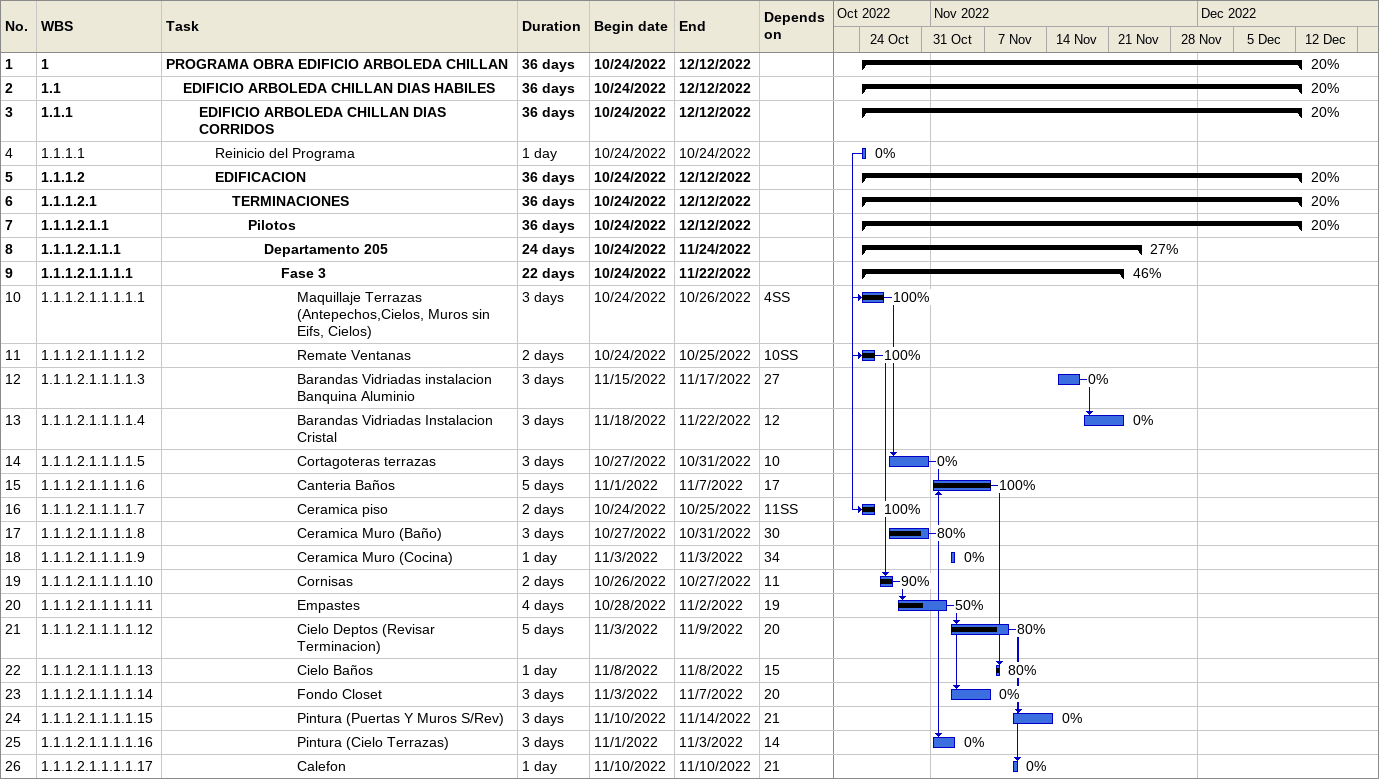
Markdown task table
| ID | WBS | Task | Duration | Start | Finish | Predecessors | % complete |
|---|---|---|---|---|---|---|---|
| 1 | 1 | **PROGRAMA OBRA EDIFICIO ARBOLEDA CHILLAN** | 36d | 2022-10-24 | 2022-12-12 |  | 20 |
| 2 | 1.1 | **EDIFICIO ARBOLEDA CHILLAN DIAS HABILES** | 36d | 2022-10-24 | 2022-12-12 |  | 20 |
| 3 | 1.1.1 | **EDIFICIO ARBOLEDA CHILLAN DIAS CORRIDOS** | 36d | 2022-10-24 | 2022-12-12 |  | 20 |
| 4 | 1.1.1.1 | Reinicio del Programa | 1d | 2022-10-24 | 2022-10-24 |  | 0 |
| 5 | 1.1.1.2 | **EDIFICACION** | 36d | 2022-10-24 | 2022-12-12 |  | 20 |
| 6 | 1.1.1.2.1 | **TERMINACIONES** | 36d | 2022-10-24 | 2022-12-12 |  | 20 |
| 7 | 1.1.1.2.1.1 | **Pilotos** | 36d | 2022-10-24 | 2022-12-12 |  | 20 |
| 8 | 1.1.1.2.1.1.1 | **Departamento 205** | 24d | 2022-10-24 | 2022-11-24 |  | 27 |
| 9 | 1.1.1.2.1.1.1.1 | **Fase 3** | 22d | 2022-10-24 | 2022-11-22 |  | 46 |
| 10 | 1.1.1.2.1.1.1.1.1 | Maquillaje Terrazas (Antepechos,Cielos, Muros sin Eifs, Cielos) | 3d | 2022-10-24 | 2022-10-26 | 4SS | 100 |
| 11 | 1.1.1.2.1.1.1.1.2 | Remate Ventanas | 2d | 2022-10-24 | 2022-10-25 | 10SS | 100 |
| 12 | 1.1.1.2.1.1.1.1.3 | Barandas Vidriadas instalacion Banquina Aluminio | 3d | 2022-11-15 | 2022-11-17 | 27 | 0 |
| 13 | 1.1.1.2.1.1.1.1.4 | Barandas Vidriadas Instalacion Cristal | 3d | 2022-11-18 | 2022-11-22 | 12 | 0 |
| 14 | 1.1.1.2.1.1.1.1.5 | Cortagoteras terrazas | 3d | 2022-10-27 | 2022-10-31 | 10 | 0 |
| 15 | 1.1.1.2.1.1.1.1.6 | Canteria Baños | 5d | 2022-11-01 | 2022-11-07 | 17 | 100 |
| 16 | 1.1.1.2.1.1.1.1.7 | Ceramica piso | 2d | 2022-10-24 | 2022-10-25 | 11SS | 100 |
| 17 | 1.1.1.2.1.1.1.1.8 | Ceramica Muro (Baño) | 3d | 2022-10-27 | 2022-10-31 | 30 | 80 |
| 18 | 1.1.1.2.1.1.1.1.9 | Ceramica Muro (Cocina) | 1d | 2022-11-03 | 2022-11-03 | 34 | 0 |
| 19 | 1.1.1.2.1.1.1.1.10 | Cornisas | 2d | 2022-10-26 | 2022-10-27 | 11 | 90 |
| 20 | 1.1.1.2.1.1.1.1.11 | Empastes | 4d | 2022-10-28 | 2022-11-02 | 19 | 50 |
| 21 | 1.1.1.2.1.1.1.1.12 | Cielo Deptos (Revisar Terminacion) | 5d | 2022-11-03 | 2022-11-09 | 20 | 80 |
| 22 | 1.1.1.2.1.1.1.1.13 | Cielo Baños | 1d | 2022-11-08 | 2022-11-08 | 15 | 80 |
| 23 | 1.1.1.2.1.1.1.1.14 | Fondo Closet | 3d | 2022-11-03 | 2022-11-07 | 20 | 0 |
| 24 | 1.1.1.2.1.1.1.1.15 | Pintura (Puertas Y Muros S/Rev) | 3d | 2022-11-10 | 2022-11-14 | 21 | 0 |
| 25 | 1.1.1.2.1.1.1.1.16 | Pintura (Cielo Terrazas) | 3d | 2022-11-01 | 2022-11-03 | 14 | 0 |
| 26 | 1.1.1.2.1.1.1.1.17 | Calefon | 1d | 2022-11-10 | 2022-11-10 | 21 | 0 |
